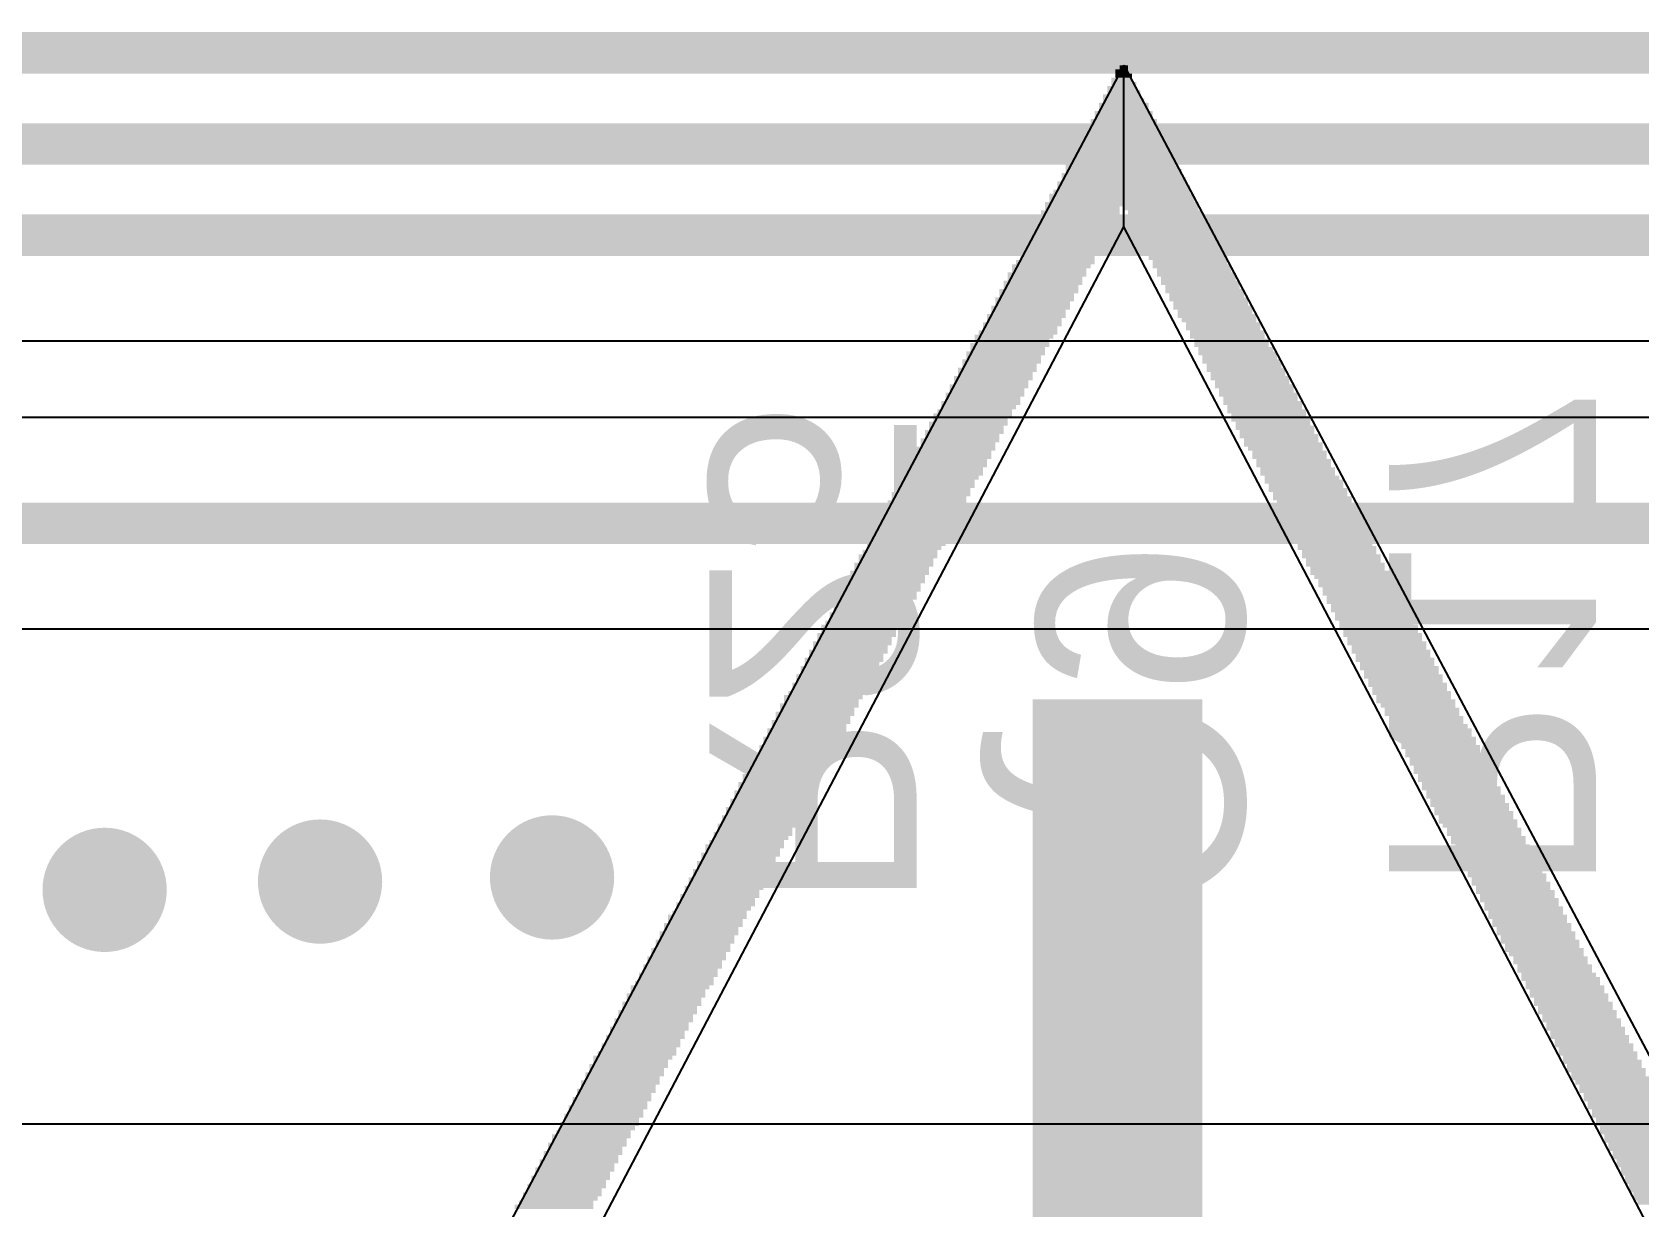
# Model space of a CAD drawing. Extents: x 8 to 204, y 9 to 177.
# Drawn here: x 70.24 to 80.09, y 34.76 to 41.96 of the extents above; entities that cross this region are included whole.
import ezdxf

# ---------------------------------------------------------------- set-up
doc = ezdxf.new("R2010")
doc.units = 0
doc.layers.get('0').update_dxf_attribs({"linetype": 'CONTINUOUS'})
for name, color, linetype in [('BOTTOMLAYER', 5, 'CONTINUOUS'), ('BOTTOMOVERLAY', 54, 'CONTINUOUS'), ('MULTILAYER', 9, 'CONTINUOUS'), ('TOPLAYER', 1, 'CONTINUOUS'), ('TOPOVERLAY', 2, 'CONTINUOUS'), ('VIAHOLELAYER', 16, 'CONTINUOUS')]:
    doc.layers.add(name, color=color, linetype=linetype)

# ---------------------------------------------------------------- blocks, each defined once
blk = doc.blocks.new('LEIA_DOCUMENTACAO_221')
at = {"layer": 'TOPOVERLAY'}
for p, q in [((-0.0254, 7.5184), (-6.1976, -4.1148)), ((-0.0254, 6.5278), (-0.0254, 7.5184)), ((-0.0254, 6.5278), (-0.0254, 7.5184)), ((-0.0254, 7.5184), (6.1468, -4.1148)), ((-5.6134, -4.1148), (-0.0254, 6.5278)), ((5.5626, -4.1148), (-0.0254, 6.5278))]:
    blk.add_line(p, q, dxfattribs=at)
for points in [[(0, 7.493), (-0.0762, 7.493), (0, 7.4676), (-0.0762, 7.4676)], [(0, 7.5184), (-0.0508, 7.5184), (0, 7.493), (-0.0508, 7.493)], [(0.0508, 7.3914), (-0.127, 7.3914), (0.0508, 7.366), (-0.127, 7.366)], [(0.0254, 7.4422), (-0.1016, 7.4422), (0.0254, 7.4168), (-0.1016, 7.4168)], [(0.0508, 7.4168), (-0.1016, 7.4168), (0.0508, 7.3914), (-0.1016, 7.3914)], [(0.0254, 7.4676), (-0.0762, 7.4676), (0.0254, 7.4422), (-0.0762, 7.4422)], [(0.0762, 7.3406), (-0.1524, 7.3406), (0.0762, 7.3152), (-0.1524, 7.3152)], [(0.1016, 7.3152), (-0.1524, 7.3152), (0.1016, 7.2898), (-0.1524, 7.2898)], [(0.0762, 7.366), (-0.127, 7.366), (0.0762, 7.3406), (-0.127, 7.3406)], [(0.1524, 7.239), (-0.2032, 7.239), (0.1524, 7.2136), (-0.2032, 7.2136)], [(0.1524, 7.2136), (-0.2032, 7.2136), (0.1524, 7.1882), (-0.2032, 7.1882)], [(0.127, 7.2898), (-0.1778, 7.2898), (0.127, 7.2644), (-0.1778, 7.2644)], [(0.127, 7.2644), (-0.1778, 7.2644), (0.127, 7.239), (-0.1778, 7.239)], [(0.2032, 7.112), (-0.2794, 7.112), (0.2032, 7.0866), (-0.2794, 7.0866)], [(0.1778, 7.1628), (-0.254, 7.1628), (0.1778, 7.1374), (-0.254, 7.1374)], [(0.2032, 7.1374), (-0.254, 7.1374), (0.2032, 7.112), (-0.254, 7.112)], [(0.1778, 7.1882), (-0.2286, 7.1882), (0.1778, 7.1628), (-0.2286, 7.1628)], [(0.254, 7.0104), (-0.3302, 7.0104), (0.254, 6.985), (-0.3302, 6.985)], [(0.2286, 7.0612), (-0.3048, 7.0612), (0.2286, 7.0358), (-0.3048, 7.0358)], [(0.254, 7.0358), (-0.3048, 7.0358), (0.254, 7.0104), (-0.3048, 7.0104)], [(0.2286, 7.0866), (-0.2794, 7.0866), (0.2286, 7.0612), (-0.2794, 7.0612)], [(0.3048, 6.9088), (-0.381, 6.9088), (0.3048, 6.8834), (-0.381, 6.8834)], [(0.2794, 6.9596), (-0.3556, 6.9596), (0.2794, 6.9342), (-0.3556, 6.9342)], [(0.3048, 6.9342), (-0.3556, 6.9342), (0.3048, 6.9088), (-0.3556, 6.9088)], [(0.2794, 6.985), (-0.3302, 6.985), (0.2794, 6.9596), (-0.3302, 6.9596)], [(0.3556, 6.8072), (-0.4318, 6.8072), (0.3556, 6.7818), (-0.4318, 6.7818)], [(0.3302, 6.858), (-0.4064, 6.858), (0.3302, 6.8326), (-0.4064, 6.8326)], [(0.3556, 6.8326), (-0.4064, 6.8326), (0.3556, 6.8072), (-0.4064, 6.8072)], [(0.3302, 6.8834), (-0.381, 6.8834), (0.3302, 6.858), (-0.381, 6.858)], [(0.4064, 6.731), (-0.4826, 6.731), (0.4064, 6.7056), (-0.4826, 6.7056)], [(0.4064, 6.7056), (-0.4826, 6.7056), (0.4064, 6.6802), (-0.4826, 6.6802)], [(0.381, 6.7564), (-0.4572, 6.7564), (0.381, 6.731), (-0.4572, 6.731)], [(0.381, 6.7818), (-0.4318, 6.7818), (0.381, 6.7564), (-0.4318, 6.7564)], [(-0.0508, 6.6294), (-0.5334, 6.6294), (-0.0508, 6.604), (-0.5334, 6.604)], [(-0.0762, 6.604), (-0.5334, 6.604), (-0.0762, 6.5786), (-0.5334, 6.5786)], [(0.4318, 6.6802), (-0.508, 6.6802), (0.4318, 6.6548), (-0.508, 6.6548)], [(-0.0508, 6.6548), (-0.508, 6.6548), (-0.0508, 6.6294), (-0.508, 6.6294)], [(0.4318, 6.6548), (-0.0254, 6.6548), (0.4318, 6.6294), (-0.0254, 6.6294)], [(0.4572, 6.6294), (0, 6.6294), (0.4572, 6.604), (0, 6.604)], [(0.4572, 6.604), (0, 6.604), (0.4572, 6.5786), (0, 6.5786)], [(-0.1016, 6.5278), (-0.5842, 6.5278), (-0.1016, 6.5024), (-0.5842, 6.5024)], [(-0.127, 6.5024), (-0.5842, 6.5024), (-0.127, 6.477), (-0.5842, 6.477)], [(-0.0762, 6.5786), (-0.5588, 6.5786), (-0.0762, 6.5532), (-0.5588, 6.5532)], [(-0.1016, 6.5532), (-0.5588, 6.5532), (-0.1016, 6.5278), (-0.5588, 6.5278)], [(0.4826, 6.5786), (0.0254, 6.5786), (0.4826, 6.5532), (0.0254, 6.5532)], [(0.508, 6.5532), (0.0254, 6.5532), (0.508, 6.5278), (0.0254, 6.5278)], [(0.508, 6.5278), (0.0508, 6.5278), (0.508, 6.5024), (0.0508, 6.5024)], [(0.5334, 6.5024), (0.0508, 6.5024), (0.5334, 6.477), (0.0508, 6.477)], [(-0.1524, 6.4262), (-0.635, 6.4262), (-0.1524, 6.4008), (-0.635, 6.4008)], [(-0.127, 6.477), (-0.6096, 6.477), (-0.127, 6.4516), (-0.6096, 6.4516)], [(-0.1524, 6.4516), (-0.6096, 6.4516), (-0.1524, 6.4262), (-0.6096, 6.4262)], [(0.5334, 6.477), (0.0762, 6.477), (0.5334, 6.4516), (0.0762, 6.4516)], [(0.5588, 6.4516), (0.0762, 6.4516), (0.5588, 6.4262), (0.0762, 6.4262)], [(0.5588, 6.4262), (0.1016, 6.4262), (0.5588, 6.4008), (0.1016, 6.4008)], [(-0.2032, 6.3246), (-0.6858, 6.3246), (-0.2032, 6.2992), (-0.6858, 6.2992)], [(-0.1778, 6.3754), (-0.6604, 6.3754), (-0.1778, 6.35), (-0.6604, 6.35)], [(-0.2032, 6.35), (-0.6604, 6.35), (-0.2032, 6.3246), (-0.6604, 6.3246)], [(-0.1778, 6.4008), (-0.635, 6.4008), (-0.1778, 6.3754), (-0.635, 6.3754)], [(0.5842, 6.4008), (0.1016, 6.4008), (0.5842, 6.3754), (0.1016, 6.3754)], [(0.5842, 6.3754), (0.127, 6.3754), (0.5842, 6.35), (0.127, 6.35)], [(0.6096, 6.35), (0.127, 6.35), (0.6096, 6.3246), (0.127, 6.3246)], [(0.6096, 6.3246), (0.1524, 6.3246), (0.6096, 6.2992), (0.1524, 6.2992)], [(-0.254, 6.2484), (-0.7366, 6.2484), (-0.254, 6.223), (-0.7366, 6.223)], [(-0.2794, 6.223), (-0.7366, 6.223), (-0.2794, 6.1976), (-0.7366, 6.1976)], [(-0.2286, 6.2992), (-0.7112, 6.2992), (-0.2286, 6.2738), (-0.7112, 6.2738)], [(-0.254, 6.2738), (-0.7112, 6.2738), (-0.254, 6.2484), (-0.7112, 6.2484)], [(0.635, 6.2992), (0.1524, 6.2992), (0.635, 6.2738), (0.1524, 6.2738)], [(0.635, 6.2738), (0.1778, 6.2738), (0.635, 6.2484), (0.1778, 6.2484)], [(0.6604, 6.2484), (0.1778, 6.2484), (0.6604, 6.223), (0.1778, 6.223)], [(0.6604, 6.223), (0.2032, 6.223), (0.6604, 6.1976), (0.2032, 6.1976)], [(-0.3048, 6.1468), (-0.7874, 6.1468), (-0.3048, 6.1214), (-0.7874, 6.1214)], [(-0.3302, 6.1214), (-0.7874, 6.1214), (-0.3302, 6.096), (-0.7874, 6.096)], [(-0.2794, 6.1976), (-0.762, 6.1976), (-0.2794, 6.1722), (-0.762, 6.1722)], [(-0.3048, 6.1722), (-0.762, 6.1722), (-0.3048, 6.1468), (-0.762, 6.1468)], [(0.6858, 6.1976), (0.2032, 6.1976), (0.6858, 6.1722), (0.2032, 6.1722)], [(0.6858, 6.1722), (0.2286, 6.1722), (0.6858, 6.1468), (0.2286, 6.1468)], [(0.7112, 6.1468), (0.2286, 6.1468), (0.7112, 6.1214), (0.2286, 6.1214)], [(0.7112, 6.1214), (0.254, 6.1214), (0.7112, 6.096), (0.254, 6.096)], [(-0.3556, 6.0452), (-0.8382, 6.0452), (-0.3556, 6.0198), (-0.8382, 6.0198)], [(-0.381, 6.0198), (-0.8382, 6.0198), (-0.381, 5.9944), (-0.8382, 5.9944)], [(-0.3302, 6.096), (-0.8128, 6.096), (-0.3302, 6.0706), (-0.8128, 6.0706)], [(-0.3556, 6.0706), (-0.8128, 6.0706), (-0.3556, 6.0452), (-0.8128, 6.0452)], [(0.7366, 6.096), (0.254, 6.096), (0.7366, 6.0706), (0.254, 6.0706)], [(0.7366, 6.0706), (0.2794, 6.0706), (0.7366, 6.0452), (0.2794, 6.0452)], [(0.762, 6.0452), (0.2794, 6.0452), (0.762, 6.0198), (0.2794, 6.0198)], [(0.762, 6.0198), (0.3048, 6.0198), (0.762, 5.9944), (0.3048, 5.9944)], [(-0.4064, 5.9436), (-0.889, 5.9436), (-0.4064, 5.9182), (-0.889, 5.9182)], [(-0.4318, 5.9182), (-0.889, 5.9182), (-0.4318, 5.8928), (-0.889, 5.8928)], [(-0.381, 5.9944), (-0.8636, 5.9944), (-0.381, 5.969), (-0.8636, 5.969)], [(-0.4064, 5.969), (-0.8636, 5.969), (-0.4064, 5.9436), (-0.8636, 5.9436)], [(0.7874, 5.9944), (0.3048, 5.9944), (0.7874, 5.969), (0.3048, 5.969)], [(0.7874, 5.969), (0.3302, 5.969), (0.7874, 5.9436), (0.3302, 5.9436)], [(0.8128, 5.9436), (0.3556, 5.9436), (0.8128, 5.9182), (0.3556, 5.9182)], [(0.8128, 5.9182), (0.3556, 5.9182), (0.8128, 5.8928), (0.3556, 5.8928)], [(-0.4826, 5.8166), (-0.9652, 5.8166), (-0.4826, 5.7912), (-0.9652, 5.7912)], [(-0.4572, 5.8674), (-0.9398, 5.8674), (-0.4572, 5.842), (-0.9398, 5.842)], [(-0.4826, 5.842), (-0.9398, 5.842), (-0.4826, 5.8166), (-0.9398, 5.8166)], [(-0.4318, 5.8928), (-0.9144, 5.8928), (-0.4318, 5.8674), (-0.9144, 5.8674)], [(0.8382, 5.8928), (0.381, 5.8928), (0.8382, 5.8674), (0.381, 5.8674)], [(0.8382, 5.8674), (0.381, 5.8674), (0.8382, 5.842), (0.381, 5.842)], [(0.8636, 5.842), (0.4064, 5.842), (0.8636, 5.8166), (0.4064, 5.8166)], [(0.8636, 5.8166), (0.4064, 5.8166), (0.8636, 5.7912), (0.4064, 5.7912)], [(-0.5334, 5.715), (-1.016, 5.715), (-0.5334, 5.6896), (-1.016, 5.6896)], [(-0.508, 5.7658), (-0.9906, 5.7658), (-0.508, 5.7404), (-0.9906, 5.7404)], [(-0.5334, 5.7404), (-0.9906, 5.7404), (-0.5334, 5.715), (-0.9906, 5.715)], [(-0.508, 5.7912), (-0.9652, 5.7912), (-0.508, 5.7658), (-0.9652, 5.7658)], [(0.889, 5.7912), (0.4318, 5.7912), (0.889, 5.7658), (0.4318, 5.7658)], [(0.9144, 5.7658), (0.4318, 5.7658), (0.9144, 5.7404), (0.4318, 5.7404)], [(0.9144, 5.7404), (0.4572, 5.7404), (0.9144, 5.715), (0.4572, 5.715)], [(0.9398, 5.715), (0.4572, 5.715), (0.9398, 5.6896), (0.4572, 5.6896)], [(-0.5588, 5.6642), (-1.0414, 5.6642), (-0.5588, 5.6388), (-1.0414, 5.6388)], [(-0.5842, 5.6388), (-1.0414, 5.6388), (-0.5842, 5.6134), (-1.0414, 5.6134)], [(-0.5588, 5.6896), (-1.016, 5.6896), (-0.5588, 5.6642), (-1.016, 5.6642)], [(0.9398, 5.6896), (0.4826, 5.6896), (0.9398, 5.6642), (0.4826, 5.6642)], [(0.9652, 5.6642), (0.4826, 5.6642), (0.9652, 5.6388), (0.4826, 5.6388)], [(0.9652, 5.6388), (0.508, 5.6388), (0.9652, 5.6134), (0.508, 5.6134)], [(-0.6096, 5.5626), (-1.0922, 5.5626), (-0.6096, 5.5372), (-1.0922, 5.5372)], [(-0.635, 5.5372), (-1.0922, 5.5372), (-0.635, 5.5118), (-1.0922, 5.5118)], [(-0.5842, 5.6134), (-1.0668, 5.6134), (-0.5842, 5.588), (-1.0668, 5.588)], [(-0.6096, 5.588), (-1.0668, 5.588), (-0.6096, 5.5626), (-1.0668, 5.5626)], [(0.9906, 5.6134), (0.508, 5.6134), (0.9906, 5.588), (0.508, 5.588)], [(0.9906, 5.588), (0.5334, 5.588), (0.9906, 5.5626), (0.5334, 5.5626)], [(1.016, 5.5626), (0.5334, 5.5626), (1.016, 5.5372), (0.5334, 5.5372)], [(1.016, 5.5372), (0.5588, 5.5372), (1.016, 5.5118), (0.5588, 5.5118)], [(-0.6604, 5.461), (-1.143, 5.461), (-0.6604, 5.4356), (-1.143, 5.4356)], [(-0.6858, 5.4356), (-1.143, 5.4356), (-0.6858, 5.4102), (-1.143, 5.4102)], [(-0.635, 5.5118), (-1.1176, 5.5118), (-0.635, 5.4864), (-1.1176, 5.4864)], [(-0.6604, 5.4864), (-1.1176, 5.4864), (-0.6604, 5.461), (-1.1176, 5.461)], [(1.0414, 5.5118), (0.5588, 5.5118), (1.0414, 5.4864), (0.5588, 5.4864)], [(1.0414, 5.4864), (0.5842, 5.4864), (1.0414, 5.461), (0.5842, 5.461)], [(1.0668, 5.461), (0.5842, 5.461), (1.0668, 5.4356), (0.5842, 5.4356)], [(1.0668, 5.4356), (0.6096, 5.4356), (1.0668, 5.4102), (0.6096, 5.4102)], [(-0.7366, 5.334), (-1.2192, 5.334), (-0.7366, 5.3086), (-1.2192, 5.3086)], [(-0.7112, 5.3848), (-1.1938, 5.3848), (-0.7112, 5.3594), (-1.1938, 5.3594)], [(-0.7366, 5.3594), (-1.1938, 5.3594), (-0.7366, 5.334), (-1.1938, 5.334)], [(-0.7112, 5.4102), (-1.1684, 5.4102), (-0.7112, 5.3848), (-1.1684, 5.3848)], [(1.0922, 5.4102), (0.6096, 5.4102), (1.0922, 5.3848), (0.6096, 5.3848)], [(1.0922, 5.3848), (0.635, 5.3848), (1.0922, 5.3594), (0.635, 5.3594)], [(1.1176, 5.3594), (0.635, 5.3594), (1.1176, 5.334), (0.635, 5.334)], [(1.1176, 5.334), (0.6604, 5.334), (1.1176, 5.3086), (0.6604, 5.3086)], [(-0.7874, 5.2324), (-1.27, 5.2324), (-0.7874, 5.207), (-1.27, 5.207)], [(-0.762, 5.2832), (-1.2446, 5.2832), (-0.762, 5.2578), (-1.2446, 5.2578)], [(-0.7874, 5.2578), (-1.2446, 5.2578), (-0.7874, 5.2324), (-1.2446, 5.2324)], [(-0.762, 5.3086), (-1.2192, 5.3086), (-0.762, 5.2832), (-1.2192, 5.2832)], [(1.143, 5.3086), (0.6604, 5.3086), (1.143, 5.2832), (0.6604, 5.2832)], [(1.143, 5.2832), (0.6858, 5.2832), (1.143, 5.2578), (0.6858, 5.2578)], [(1.1684, 5.2578), (0.6858, 5.2578), (1.1684, 5.2324), (0.6858, 5.2324)], [(1.1684, 5.2324), (0.7112, 5.2324), (1.1684, 5.207), (0.7112, 5.207)], [(-0.8382, 5.1308), (-1.3208, 5.1308), (-0.8382, 5.1054), (-1.3208, 5.1054)], [(-0.8128, 5.1816), (-1.2954, 5.1816), (-0.8128, 5.1562), (-1.2954, 5.1562)], [(-0.8382, 5.1562), (-1.2954, 5.1562), (-0.8382, 5.1308), (-1.2954, 5.1308)], [(-0.8128, 5.207), (-1.27, 5.207), (-0.8128, 5.1816), (-1.27, 5.1816)], [(1.1938, 5.207), (0.7112, 5.207), (1.1938, 5.1816), (0.7112, 5.1816)], [(1.1938, 5.1816), (0.7366, 5.1816), (1.1938, 5.1562), (0.7366, 5.1562)], [(1.2192, 5.1562), (0.762, 5.1562), (1.2192, 5.1308), (0.762, 5.1308)], [(1.2192, 5.1308), (0.762, 5.1308), (1.2192, 5.1054), (0.762, 5.1054)], [(-0.889, 5.0292), (-1.3716, 5.0292), (-0.889, 5.0038), (-1.3716, 5.0038)], [(-0.8636, 5.08), (-1.3462, 5.08), (-0.8636, 5.0546), (-1.3462, 5.0546)], [(-0.889, 5.0546), (-1.3462, 5.0546), (-0.889, 5.0292), (-1.3462, 5.0292)], [(-0.8636, 5.1054), (-1.3208, 5.1054), (-0.8636, 5.08), (-1.3208, 5.08)], [(1.2446, 5.1054), (0.7874, 5.1054), (1.2446, 5.08), (0.7874, 5.08)], [(1.2446, 5.08), (0.7874, 5.08), (1.2446, 5.0546), (0.7874, 5.0546)], [(1.27, 5.0546), (0.8128, 5.0546), (1.27, 5.0292), (0.8128, 5.0292)], [(1.27, 5.0292), (0.8128, 5.0292), (1.27, 5.0038), (0.8128, 5.0038)], [(-0.9398, 4.953), (-1.4224, 4.953), (-0.9398, 4.9276), (-1.4224, 4.9276)], [(-0.9652, 4.9276), (-1.4224, 4.9276), (-0.9652, 4.9022), (-1.4224, 4.9022)], [(-0.9398, 4.9784), (-1.397, 4.9784), (-0.9398, 4.953), (-1.397, 4.953)], [(-0.9144, 5.0038), (-1.3716, 5.0038), (-0.9144, 4.9784), (-1.3716, 4.9784)], [(1.2954, 5.0038), (0.8382, 5.0038), (1.2954, 4.9784), (0.8382, 4.9784)], [(1.3208, 4.9784), (0.8382, 4.9784), (1.3208, 4.953), (0.8382, 4.953)], [(1.3208, 4.953), (0.8636, 4.953), (1.3208, 4.9276), (0.8636, 4.9276)], [(1.3462, 4.9276), (0.8636, 4.9276), (1.3462, 4.9022), (0.8636, 4.9022)], [(-0.9906, 4.8514), (-1.4732, 4.8514), (-0.9906, 4.826), (-1.4732, 4.826)], [(-0.9652, 4.9022), (-1.4478, 4.9022), (-0.9652, 4.8768), (-1.4478, 4.8768)], [(-0.9906, 4.8768), (-1.4478, 4.8768), (-0.9906, 4.8514), (-1.4478, 4.8514)], [(1.3462, 4.9022), (0.889, 4.9022), (1.3462, 4.8768), (0.889, 4.8768)], [(1.3716, 4.8768), (0.889, 4.8768), (1.3716, 4.8514), (0.889, 4.8514)], [(1.3716, 4.8514), (0.9144, 4.8514), (1.3716, 4.826), (0.9144, 4.826)], [(-1.0414, 4.7498), (-1.524, 4.7498), (-1.0414, 4.7244), (-1.524, 4.7244)], [(-1.016, 4.8006), (-1.4986, 4.8006), (-1.016, 4.7752), (-1.4986, 4.7752)], [(-1.0414, 4.7752), (-1.4986, 4.7752), (-1.0414, 4.7498), (-1.4986, 4.7498)], [(-1.016, 4.826), (-1.4732, 4.826), (-1.016, 4.8006), (-1.4732, 4.8006)], [(1.397, 4.826), (0.9144, 4.826), (1.397, 4.8006), (0.9144, 4.8006)], [(1.397, 4.8006), (0.9398, 4.8006), (1.397, 4.7752), (0.9398, 4.7752)], [(1.4224, 4.7752), (0.9398, 4.7752), (1.4224, 4.7498), (0.9398, 4.7498)], [(1.4224, 4.7498), (0.9652, 4.7498), (1.4224, 4.7244), (0.9652, 4.7244)], [(-1.0922, 4.6482), (-1.5748, 4.6482), (-1.0922, 4.6228), (-1.5748, 4.6228)], [(-1.0668, 4.699), (-1.5494, 4.699), (-1.0668, 4.6736), (-1.5494, 4.6736)], [(-1.0922, 4.6736), (-1.5494, 4.6736), (-1.0922, 4.6482), (-1.5494, 4.6482)], [(-1.0668, 4.7244), (-1.524, 4.7244), (-1.0668, 4.699), (-1.524, 4.699)], [(1.4478, 4.7244), (0.9652, 4.7244), (1.4478, 4.699), (0.9652, 4.699)], [(1.4478, 4.699), (0.9906, 4.699), (1.4478, 4.6736), (0.9906, 4.6736)], [(1.4732, 4.6736), (0.9906, 4.6736), (1.4732, 4.6482), (0.9906, 4.6482)], [(1.4732, 4.6482), (1.016, 4.6482), (1.4732, 4.6228), (1.016, 4.6228)], [(-1.1684, 4.5466), (-1.6256, 4.5466), (-1.1684, 4.5212), (-1.6256, 4.5212)], [(-1.1176, 4.5974), (-1.6002, 4.5974), (-1.1176, 4.572), (-1.6002, 4.572)], [(-1.143, 4.572), (-1.6002, 4.572), (-1.143, 4.5466), (-1.6002, 4.5466)], [(-1.1176, 4.6228), (-1.5748, 4.6228), (-1.1176, 4.5974), (-1.5748, 4.5974)], [(1.4986, 4.6228), (1.016, 4.6228), (1.4986, 4.5974), (1.016, 4.5974)], [(1.4986, 4.5974), (1.0414, 4.5974), (1.4986, 4.572), (1.0414, 4.572)], [(1.524, 4.572), (1.0414, 4.572), (1.524, 4.5466), (1.0414, 4.5466)], [(1.524, 4.5466), (1.0668, 4.5466), (1.524, 4.5212), (1.0668, 4.5212)], [(-1.1938, 4.4704), (-1.6764, 4.4704), (-1.1938, 4.445), (-1.6764, 4.445)], [(-1.2192, 4.445), (-1.6764, 4.445), (-1.2192, 4.4196), (-1.6764, 4.4196)], [(-1.1684, 4.5212), (-1.651, 4.5212), (-1.1684, 4.4958), (-1.651, 4.4958)], [(-1.1938, 4.4958), (-1.651, 4.4958), (-1.1938, 4.4704), (-1.651, 4.4704)], [(1.5494, 4.5212), (1.0668, 4.5212), (1.5494, 4.4958), (1.0668, 4.4958)], [(1.5494, 4.4958), (1.0922, 4.4958), (1.5494, 4.4704), (1.0922, 4.4704)], [(1.5748, 4.4704), (1.0922, 4.4704), (1.5748, 4.445), (1.0922, 4.445)], [(1.5748, 4.445), (1.1176, 4.445), (1.5748, 4.4196), (1.1176, 4.4196)], [(-1.2446, 4.3688), (-1.7272, 4.3688), (-1.2446, 4.3434), (-1.7272, 4.3434)], [(-1.27, 4.3434), (-1.7272, 4.3434), (-1.27, 4.318), (-1.7272, 4.318)], [(-1.2192, 4.4196), (-1.7018, 4.4196), (-1.2192, 4.3942), (-1.7018, 4.3942)], [(-1.2446, 4.3942), (-1.7018, 4.3942), (-1.2446, 4.3688), (-1.7018, 4.3688)], [(1.6002, 4.4196), (1.1176, 4.4196), (1.6002, 4.3942), (1.1176, 4.3942)], [(1.6002, 4.3942), (1.143, 4.3942), (1.6002, 4.3688), (1.143, 4.3688)], [(1.6256, 4.3688), (1.1684, 4.3688), (1.6256, 4.3434), (1.1684, 4.3434)], [(1.6256, 4.3434), (1.1684, 4.3434), (1.6256, 4.318), (1.1684, 4.318)], [(-1.2954, 4.2672), (-1.778, 4.2672), (-1.2954, 4.2418), (-1.778, 4.2418)], [(-1.3208, 4.2418), (-1.778, 4.2418), (-1.3208, 4.2164), (-1.778, 4.2164)], [(-1.27, 4.318), (-1.7526, 4.318), (-1.27, 4.2926), (-1.7526, 4.2926)], [(-1.2954, 4.2926), (-1.7526, 4.2926), (-1.2954, 4.2672), (-1.7526, 4.2672)], [(1.651, 4.318), (1.1938, 4.318), (1.651, 4.2926), (1.1938, 4.2926)], [(1.651, 4.2926), (1.1938, 4.2926), (1.651, 4.2672), (1.1938, 4.2672)], [(1.6764, 4.2672), (1.2192, 4.2672), (1.6764, 4.2418), (1.2192, 4.2418)], [(1.7018, 4.2418), (1.2192, 4.2418), (1.7018, 4.2164), (1.2192, 4.2164)], [(-1.3462, 4.1656), (-1.8288, 4.1656), (-1.3462, 4.1402), (-1.8288, 4.1402)], [(-1.3716, 4.1402), (-1.8288, 4.1402), (-1.3716, 4.1148), (-1.8288, 4.1148)], [(-1.3208, 4.2164), (-1.8034, 4.2164), (-1.3208, 4.191), (-1.8034, 4.191)], [(-1.3462, 4.191), (-1.8034, 4.191), (-1.3462, 4.1656), (-1.8034, 4.1656)], [(1.7018, 4.2164), (1.2446, 4.2164), (1.7018, 4.191), (1.2446, 4.191)], [(1.7272, 4.191), (1.2446, 4.191), (1.7272, 4.1656), (1.2446, 4.1656)], [(1.7272, 4.1656), (1.27, 4.1656), (1.7272, 4.1402), (1.27, 4.1402)], [(1.7526, 4.1402), (1.27, 4.1402), (1.7526, 4.1148), (1.27, 4.1148)], [(-1.397, 4.0894), (-1.8796, 4.0894), (-1.397, 4.064), (-1.8796, 4.064)], [(-1.4224, 4.064), (-1.8796, 4.064), (-1.4224, 4.0386), (-1.8796, 4.0386)], [(-1.3716, 4.1148), (-1.8542, 4.1148), (-1.3716, 4.0894), (-1.8542, 4.0894)], [(1.7526, 4.1148), (1.2954, 4.1148), (1.7526, 4.0894), (1.2954, 4.0894)], [(1.778, 4.0894), (1.2954, 4.0894), (1.778, 4.064), (1.2954, 4.064)], [(1.778, 4.064), (1.3208, 4.064), (1.778, 4.0386), (1.3208, 4.0386)], [(-1.4478, 3.9878), (-1.9304, 3.9878), (-1.4478, 3.9624), (-1.9304, 3.9624)], [(-1.4732, 3.9624), (-1.9304, 3.9624), (-1.4732, 3.937), (-1.9304, 3.937)], [(-1.4224, 4.0386), (-1.905, 4.0386), (-1.4224, 4.0132), (-1.905, 4.0132)], [(-1.4478, 4.0132), (-1.905, 4.0132), (-1.4478, 3.9878), (-1.905, 3.9878)], [(1.8034, 4.0386), (1.3208, 4.0386), (1.8034, 4.0132), (1.3208, 4.0132)], [(1.8034, 4.0132), (1.3462, 4.0132), (1.8034, 3.9878), (1.3462, 3.9878)], [(1.8288, 3.9878), (1.3462, 3.9878), (1.8288, 3.9624), (1.3462, 3.9624)], [(1.8288, 3.9624), (1.3716, 3.9624), (1.8288, 3.937), (1.3716, 3.937)], [(-1.4986, 3.8862), (-1.9812, 3.8862), (-1.4986, 3.8608), (-1.9812, 3.8608)], [(-1.524, 3.8608), (-1.9812, 3.8608), (-1.524, 3.8354), (-1.9812, 3.8354)], [(-1.4732, 3.937), (-1.9558, 3.937), (-1.4732, 3.9116), (-1.9558, 3.9116)], [(-1.4986, 3.9116), (-1.9558, 3.9116), (-1.4986, 3.8862), (-1.9558, 3.8862)], [(1.8542, 3.937), (1.3716, 3.937), (1.8542, 3.9116), (1.3716, 3.9116)], [(1.8542, 3.9116), (1.397, 3.9116), (1.8542, 3.8862), (1.397, 3.8862)], [(1.8796, 3.8862), (1.397, 3.8862), (1.8796, 3.8608), (1.397, 3.8608)], [(1.8796, 3.8608), (1.4224, 3.8608), (1.8796, 3.8354), (1.4224, 3.8354)], [(-1.5494, 3.7846), (-2.032, 3.7846), (-1.5494, 3.7592), (-2.032, 3.7592)], [(-1.5748, 3.7592), (-2.032, 3.7592), (-1.5748, 3.7338), (-2.032, 3.7338)], [(-1.524, 3.8354), (-2.0066, 3.8354), (-1.524, 3.81), (-2.0066, 3.81)], [(-1.5494, 3.81), (-2.0066, 3.81), (-1.5494, 3.7846), (-2.0066, 3.7846)], [(1.905, 3.8354), (1.4224, 3.8354), (1.905, 3.81), (1.4224, 3.81)], [(1.905, 3.81), (1.4478, 3.81), (1.905, 3.7846), (1.4478, 3.7846)], [(1.9304, 3.7846), (1.4478, 3.7846), (1.9304, 3.7592), (1.4478, 3.7592)], [(1.9304, 3.7592), (1.4732, 3.7592), (1.9304, 3.7338), (1.4732, 3.7338)], [(-1.6256, 3.6576), (-2.1082, 3.6576), (-1.6256, 3.6322), (-2.1082, 3.6322)], [(-1.6002, 3.683), (-2.0828, 3.683), (-1.6002, 3.6576), (-2.0828, 3.6576)], [(-1.5748, 3.7338), (-2.0574, 3.7338), (-1.5748, 3.7084), (-2.0574, 3.7084)], [(-1.6002, 3.7084), (-2.0574, 3.7084), (-1.6002, 3.683), (-2.0574, 3.683)], [(1.9558, 3.7338), (1.4732, 3.7338), (1.9558, 3.7084), (1.4732, 3.7084)], [(1.9558, 3.7084), (1.4986, 3.7084), (1.9558, 3.683), (1.4986, 3.683)], [(1.9812, 3.683), (1.4986, 3.683), (1.9812, 3.6576), (1.4986, 3.6576)], [(1.9812, 3.6576), (1.524, 3.6576), (1.9812, 3.6322), (1.524, 3.6322)], [(-1.6764, 3.556), (-2.159, 3.556), (-1.6764, 3.5306), (-2.159, 3.5306)], [(-1.651, 3.6068), (-2.1336, 3.6068), (-1.651, 3.5814), (-2.1336, 3.5814)], [(-1.6764, 3.5814), (-2.1336, 3.5814), (-1.6764, 3.556), (-2.1336, 3.556)], [(-1.651, 3.6322), (-2.1082, 3.6322), (-1.651, 3.6068), (-2.1082, 3.6068)], [(-0.5842, -0.635), (0.4572, -0.635), (-0.5842, 3.6322), (0.4572, 3.6322)], [(2.0066, 3.6322), (1.524, 3.6322), (2.0066, 3.6068), (1.524, 3.6068)], [(2.0066, 3.6068), (1.5494, 3.6068), (2.0066, 3.5814), (1.5494, 3.5814)], [(2.032, 3.5814), (1.5748, 3.5814), (2.032, 3.556), (1.5748, 3.556)], [(2.032, 3.556), (1.5748, 3.556), (2.032, 3.5306), (1.5748, 3.5306)], [(-1.7272, 3.4544), (-2.2098, 3.4544), (-1.7272, 3.429), (-2.2098, 3.429)], [(-1.7018, 3.5052), (-2.1844, 3.5052), (-1.7018, 3.4798), (-2.1844, 3.4798)], [(-1.7272, 3.4798), (-2.1844, 3.4798), (-1.7272, 3.4544), (-2.1844, 3.4544)], [(-1.7018, 3.5306), (-2.159, 3.5306), (-1.7018, 3.5052), (-2.159, 3.5052)], [(2.0574, 3.5306), (1.6002, 3.5306), (2.0574, 3.5052), (1.6002, 3.5052)], [(2.0574, 3.5052), (1.6002, 3.5052), (2.0574, 3.4798), (1.6002, 3.4798)], [(2.0828, 3.4798), (1.6256, 3.4798), (2.0828, 3.4544), (1.6256, 3.4544)], [(2.1082, 3.4544), (1.6256, 3.4544), (2.1082, 3.429), (1.6256, 3.429)], [(-1.778, 3.3528), (-2.2606, 3.3528), (-1.778, 3.3274), (-2.2606, 3.3274)], [(-1.7526, 3.4036), (-2.2352, 3.4036), (-1.7526, 3.3782), (-2.2352, 3.3782)], [(-1.778, 3.3782), (-2.2352, 3.3782), (-1.778, 3.3528), (-2.2352, 3.3528)], [(-1.7526, 3.429), (-2.2098, 3.429), (-1.7526, 3.4036), (-2.2098, 3.4036)], [(2.1082, 3.429), (1.651, 3.429), (2.1082, 3.4036), (1.651, 3.4036)], [(2.1336, 3.4036), (1.651, 3.4036), (2.1336, 3.3782), (1.651, 3.3782)], [(2.1336, 3.3782), (1.6764, 3.3782), (2.1336, 3.3528), (1.6764, 3.3528)], [(2.159, 3.3528), (1.6764, 3.3528), (2.159, 3.3274), (1.6764, 3.3274)], [(-1.8288, 3.2512), (-2.3114, 3.2512), (-1.8288, 3.2258), (-2.3114, 3.2258)], [(-1.8034, 3.302), (-2.286, 3.302), (-1.8034, 3.2766), (-2.286, 3.2766)], [(-1.8288, 3.2766), (-2.286, 3.2766), (-1.8288, 3.2512), (-2.286, 3.2512)], [(-1.8034, 3.3274), (-2.2606, 3.3274), (-1.8034, 3.302), (-2.2606, 3.302)], [(2.159, 3.3274), (1.7018, 3.3274), (2.159, 3.302), (1.7018, 3.302)], [(2.1844, 3.302), (1.7018, 3.302), (2.1844, 3.2766), (1.7018, 3.2766)], [(2.1844, 3.2766), (1.7272, 3.2766), (2.1844, 3.2512), (1.7272, 3.2512)], [(2.2098, 3.2512), (1.7272, 3.2512), (2.2098, 3.2258), (1.7272, 3.2258)], [(-1.8796, 3.175), (-2.3622, 3.175), (-1.8796, 3.1496), (-2.3622, 3.1496)], [(-1.8796, 3.2004), (-2.3368, 3.2004), (-1.8796, 3.175), (-2.3368, 3.175)], [(-1.8542, 3.2258), (-2.3114, 3.2258), (-1.8542, 3.2004), (-2.3114, 3.2004)], [(2.2098, 3.2258), (1.7526, 3.2258), (2.2098, 3.2004), (1.7526, 3.2004)], [(2.2352, 3.2004), (1.7526, 3.2004), (2.2352, 3.175), (1.7526, 3.175)], [(2.2352, 3.175), (1.778, 3.175), (2.2352, 3.1496), (1.778, 3.1496)], [(-1.9304, 3.0734), (-2.413, 3.0734), (-1.9304, 3.048), (-2.413, 3.048)], [(-1.905, 3.1242), (-2.3876, 3.1242), (-1.905, 3.0988), (-2.3876, 3.0988)], [(-1.9304, 3.0988), (-2.3876, 3.0988), (-1.9304, 3.0734), (-2.3876, 3.0734)], [(-1.905, 3.1496), (-2.3622, 3.1496), (-1.905, 3.1242), (-2.3622, 3.1242)], [(2.2606, 3.1496), (1.778, 3.1496), (2.2606, 3.1242), (1.778, 3.1242)], [(2.2606, 3.1242), (1.8034, 3.1242), (2.2606, 3.0988), (1.8034, 3.0988)], [(2.286, 3.0988), (1.8034, 3.0988), (2.286, 3.0734), (1.8034, 3.0734)], [(2.286, 3.0734), (1.8288, 3.0734), (2.286, 3.048), (1.8288, 3.048)], [(-1.9812, 2.9718), (-2.4638, 2.9718), (-1.9812, 2.9464), (-2.4638, 2.9464)], [(-1.9558, 3.0226), (-2.4384, 3.0226), (-1.9558, 2.9972), (-2.4384, 2.9972)], [(-1.9812, 2.9972), (-2.4384, 2.9972), (-1.9812, 2.9718), (-2.4384, 2.9718)], [(-1.9558, 3.048), (-2.413, 3.048), (-1.9558, 3.0226), (-2.413, 3.0226)], [(2.3114, 3.048), (1.8288, 3.048), (2.3114, 3.0226), (1.8288, 3.0226)], [(2.3114, 3.0226), (1.8542, 3.0226), (2.3114, 2.9972), (1.8542, 2.9972)], [(2.3368, 2.9972), (1.8542, 2.9972), (2.3368, 2.9718), (1.8542, 2.9718)], [(2.3368, 2.9718), (1.8796, 2.9718), (2.3368, 2.9464), (1.8796, 2.9464)], [(-2.032, 2.8702), (-2.5146, 2.8702), (-2.032, 2.8448), (-2.5146, 2.8448)], [(-2.0066, 2.921), (-2.4892, 2.921), (-2.0066, 2.8956), (-2.4892, 2.8956)], [(-2.032, 2.8956), (-2.4892, 2.8956), (-2.032, 2.8702), (-2.4892, 2.8702)], [(-2.0066, 2.9464), (-2.4638, 2.9464), (-2.0066, 2.921), (-2.4638, 2.921)], [(2.3622, 2.9464), (1.8796, 2.9464), (2.3622, 2.921), (1.8796, 2.921)], [(2.3622, 2.921), (1.905, 2.921), (2.3622, 2.8956), (1.905, 2.8956)], [(2.3876, 2.8956), (1.905, 2.8956), (2.3876, 2.8702), (1.905, 2.8702)], [(2.3876, 2.8702), (1.9304, 2.8702), (2.3876, 2.8448), (1.9304, 2.8448)], [(-2.1082, 2.7686), (-2.5654, 2.7686), (-2.1082, 2.7432), (-2.5654, 2.7432)], [(-2.0574, 2.8194), (-2.54, 2.8194), (-2.0574, 2.794), (-2.54, 2.794)], [(-2.0828, 2.794), (-2.54, 2.794), (-2.0828, 2.7686), (-2.54, 2.7686)], [(-2.0574, 2.8448), (-2.5146, 2.8448), (-2.0574, 2.8194), (-2.5146, 2.8194)], [(2.413, 2.8448), (1.9558, 2.8448), (2.413, 2.8194), (1.9558, 2.8194)], [(2.413, 2.8194), (1.9558, 2.8194), (2.413, 2.794), (1.9558, 2.794)], [(2.4384, 2.794), (1.9812, 2.794), (2.4384, 2.7686), (1.9812, 2.7686)], [(2.4384, 2.7686), (1.9812, 2.7686), (2.4384, 2.7432), (1.9812, 2.7432)], [(-2.1336, 2.6924), (-2.6162, 2.6924), (-2.1336, 2.667), (-2.6162, 2.667)], [(-2.159, 2.667), (-2.6162, 2.667), (-2.159, 2.6416), (-2.6162, 2.6416)], [(-2.1082, 2.7432), (-2.5908, 2.7432), (-2.1082, 2.7178), (-2.5908, 2.7178)], [(-2.1336, 2.7178), (-2.5908, 2.7178), (-2.1336, 2.6924), (-2.5908, 2.6924)], [(2.4638, 2.7432), (2.0066, 2.7432), (2.4638, 2.7178), (2.0066, 2.7178)], [(2.4638, 2.7178), (2.0066, 2.7178), (2.4638, 2.6924), (2.0066, 2.6924)], [(2.4892, 2.6924), (2.032, 2.6924), (2.4892, 2.667), (2.032, 2.667)], [(2.5146, 2.667), (2.032, 2.667), (2.5146, 2.6416), (2.032, 2.6416)], [(-2.1844, 2.5908), (-2.667, 2.5908), (-2.1844, 2.5654), (-2.667, 2.5654)], [(-2.2098, 2.5654), (-2.667, 2.5654), (-2.2098, 2.54), (-2.667, 2.54)], [(-2.159, 2.6416), (-2.6416, 2.6416), (-2.159, 2.6162), (-2.6416, 2.6162)], [(-2.1844, 2.6162), (-2.6416, 2.6162), (-2.1844, 2.5908), (-2.6416, 2.5908)], [(2.5146, 2.6416), (2.0574, 2.6416), (2.5146, 2.6162), (2.0574, 2.6162)], [(2.54, 2.6162), (2.0574, 2.6162), (2.54, 2.5908), (2.0574, 2.5908)], [(2.54, 2.5908), (2.0828, 2.5908), (2.54, 2.5654), (2.0828, 2.5654)], [(2.5654, 2.5654), (2.0828, 2.5654), (2.5654, 2.54), (2.0828, 2.54)], [(-2.2352, 2.4892), (-2.7178, 2.4892), (-2.2352, 2.4638), (-2.7178, 2.4638)], [(-2.2606, 2.4638), (-2.7178, 2.4638), (-2.2606, 2.4384), (-2.7178, 2.4384)], [(-2.2098, 2.54), (-2.6924, 2.54), (-2.2098, 2.5146), (-2.6924, 2.5146)], [(-2.2352, 2.5146), (-2.6924, 2.5146), (-2.2352, 2.4892), (-2.6924, 2.4892)], [(2.5654, 2.54), (2.1082, 2.54), (2.5654, 2.5146), (2.1082, 2.5146)], [(2.5908, 2.5146), (2.1082, 2.5146), (2.5908, 2.4892), (2.1082, 2.4892)], [(2.5908, 2.4892), (2.1336, 2.4892), (2.5908, 2.4638), (2.1336, 2.4638)], [(2.6162, 2.4638), (2.1336, 2.4638), (2.6162, 2.4384), (2.1336, 2.4384)], [(-2.286, 2.3876), (-2.7686, 2.3876), (-2.286, 2.3622), (-2.7686, 2.3622)], [(-2.2606, 2.4384), (-2.7432, 2.4384), (-2.2606, 2.413), (-2.7432, 2.413)], [(-2.286, 2.413), (-2.7432, 2.413), (-2.286, 2.3876), (-2.7432, 2.3876)], [(2.6162, 2.4384), (2.159, 2.4384), (2.6162, 2.413), (2.159, 2.413)], [(2.6416, 2.413), (2.159, 2.413), (2.6416, 2.3876), (2.159, 2.3876)], [(2.6416, 2.3876), (2.1844, 2.3876), (2.6416, 2.3622), (2.1844, 2.3622)], [(-2.3368, 2.3114), (-2.8194, 2.3114), (-2.3368, 2.286), (-2.8194, 2.286)], [(-2.3622, 2.286), (-2.8194, 2.286), (-2.3622, 2.2606), (-2.8194, 2.2606)], [(-2.3368, 2.3368), (-2.794, 2.3368), (-2.3368, 2.3114), (-2.794, 2.3114)], [(-2.3114, 2.3622), (-2.7686, 2.3622), (-2.3114, 2.3368), (-2.7686, 2.3368)], [(2.667, 2.3622), (2.1844, 2.3622), (2.667, 2.3368), (2.1844, 2.3368)], [(2.667, 2.3368), (2.2098, 2.3368), (2.667, 2.3114), (2.2098, 2.3114)], [(2.6924, 2.3114), (2.2098, 2.3114), (2.6924, 2.286), (2.2098, 2.286)], [(2.6924, 2.286), (2.2352, 2.286), (2.6924, 2.2606), (2.2352, 2.2606)], [(-2.3876, 2.2098), (-2.8702, 2.2098), (-2.3876, 2.1844), (-2.8702, 2.1844)], [(-2.413, 2.1844), (-2.8702, 2.1844), (-2.413, 2.159), (-2.8702, 2.159)], [(-2.3622, 2.2606), (-2.8448, 2.2606), (-2.3622, 2.2352), (-2.8448, 2.2352)], [(-2.3876, 2.2352), (-2.8448, 2.2352), (-2.3876, 2.2098), (-2.8448, 2.2098)], [(2.7178, 2.2606), (2.2352, 2.2606), (2.7178, 2.2352), (2.2352, 2.2352)], [(2.7178, 2.2352), (2.2606, 2.2352), (2.7178, 2.2098), (2.2606, 2.2098)], [(2.7432, 2.2098), (2.2606, 2.2098), (2.7432, 2.1844), (2.2606, 2.1844)], [(2.7432, 2.1844), (2.286, 2.1844), (2.7432, 2.159), (2.286, 2.159)], [(-2.4384, 2.1082), (-2.921, 2.1082), (-2.4384, 2.0828), (-2.921, 2.0828)], [(-2.4638, 2.0828), (-2.921, 2.0828), (-2.4638, 2.0574), (-2.921, 2.0574)], [(-2.413, 2.159), (-2.8956, 2.159), (-2.413, 2.1336), (-2.8956, 2.1336)], [(-2.4384, 2.1336), (-2.8956, 2.1336), (-2.4384, 2.1082), (-2.8956, 2.1082)], [(2.7686, 2.159), (2.286, 2.159), (2.7686, 2.1336), (2.286, 2.1336)], [(2.7686, 2.1336), (2.3114, 2.1336), (2.7686, 2.1082), (2.3114, 2.1082)], [(2.794, 2.1082), (2.3114, 2.1082), (2.794, 2.0828), (2.3114, 2.0828)], [(2.794, 2.0828), (2.3368, 2.0828), (2.794, 2.0574), (2.3368, 2.0574)], [(-2.4892, 2.0066), (-2.9718, 2.0066), (-2.4892, 1.9812), (-2.9718, 1.9812)], [(-2.5146, 1.9812), (-2.9718, 1.9812), (-2.5146, 1.9558), (-2.9718, 1.9558)], [(-2.4638, 2.0574), (-2.9464, 2.0574), (-2.4638, 2.032), (-2.9464, 2.032)], [(-2.4892, 2.032), (-2.9464, 2.032), (-2.4892, 2.0066), (-2.9464, 2.0066)], [(2.8194, 2.0574), (2.3622, 2.0574), (2.8194, 2.032), (2.3622, 2.032)], [(2.8194, 2.032), (2.3622, 2.032), (2.8194, 2.0066), (2.3622, 2.0066)], [(2.8448, 2.0066), (2.3876, 2.0066), (2.8448, 1.9812), (2.3876, 1.9812)], [(2.8448, 1.9812), (2.3876, 1.9812), (2.8448, 1.9558), (2.3876, 1.9558)], [(-2.5654, 1.8796), (-3.048, 1.8796), (-2.5654, 1.8542), (-3.048, 1.8542)], [(-2.54, 1.905), (-3.0226, 1.905), (-2.54, 1.8796), (-3.0226, 1.8796)], [(-2.5146, 1.9558), (-2.9972, 1.9558), (-2.5146, 1.9304), (-2.9972, 1.9304)], [(-2.54, 1.9304), (-2.9972, 1.9304), (-2.54, 1.905), (-2.9972, 1.905)], [(2.8702, 1.9558), (2.413, 1.9558), (2.8702, 1.9304), (2.413, 1.9304)], [(2.8956, 1.9304), (2.413, 1.9304), (2.8956, 1.905), (2.413, 1.905)], [(2.8956, 1.905), (2.4384, 1.905), (2.8956, 1.8796), (2.4384, 1.8796)], [(2.921, 1.8796), (2.4384, 1.8796), (2.921, 1.8542), (2.4384, 1.8542)], [(-2.6162, 1.778), (-3.0988, 1.778), (-2.6162, 1.7526), (-3.0988, 1.7526)], [(-2.5908, 1.8288), (-3.0734, 1.8288), (-2.5908, 1.8034), (-3.0734, 1.8034)], [(-2.6162, 1.8034), (-3.0734, 1.8034), (-2.6162, 1.778), (-3.0734, 1.778)], [(-2.5908, 1.8542), (-3.048, 1.8542), (-2.5908, 1.8288), (-3.048, 1.8288)], [(2.921, 1.8542), (2.4638, 1.8542), (2.921, 1.8288), (2.4638, 1.8288)], [(2.9464, 1.8288), (2.4638, 1.8288), (2.9464, 1.8034), (2.4638, 1.8034)], [(2.9464, 1.8034), (2.4892, 1.8034), (2.9464, 1.778), (2.4892, 1.778)], [(2.9718, 1.778), (2.4892, 1.778), (2.9718, 1.7526), (2.4892, 1.7526)], [(-2.667, 1.6764), (-3.1496, 1.6764), (-2.667, 1.651), (-3.1496, 1.651)], [(-2.6416, 1.7272), (-3.1242, 1.7272), (-2.6416, 1.7018), (-3.1242, 1.7018)], [(-2.667, 1.7018), (-3.1242, 1.7018), (-2.667, 1.6764), (-3.1242, 1.6764)], [(-2.6416, 1.7526), (-3.0988, 1.7526), (-2.6416, 1.7272), (-3.0988, 1.7272)], [(2.9718, 1.7526), (2.5146, 1.7526), (2.9718, 1.7272), (2.5146, 1.7272)], [(2.9972, 1.7272), (2.5146, 1.7272), (2.9972, 1.7018), (2.5146, 1.7018)], [(2.9972, 1.7018), (2.54, 1.7018), (2.9972, 1.6764), (2.54, 1.6764)], [(3.0226, 1.6764), (2.54, 1.6764), (3.0226, 1.651), (2.54, 1.651)], [(-2.6924, 1.6256), (-3.175, 1.6256), (-2.6924, 1.6002), (-3.175, 1.6002)], [(-2.7178, 1.6002), (-3.175, 1.6002), (-2.7178, 1.5748), (-3.175, 1.5748)], [(-2.6924, 1.651), (-3.1496, 1.651), (-2.6924, 1.6256), (-3.1496, 1.6256)], [(3.0226, 1.651), (2.5654, 1.651), (3.0226, 1.6256), (2.5654, 1.6256)], [(3.048, 1.6256), (2.5654, 1.6256), (3.048, 1.6002), (2.5654, 1.6002)], [(3.048, 1.6002), (2.5908, 1.6002), (3.048, 1.5748), (2.5908, 1.5748)], [(-2.7432, 1.524), (-3.2258, 1.524), (-2.7432, 1.4986), (-3.2258, 1.4986)], [(-2.7686, 1.4986), (-3.2258, 1.4986), (-2.7686, 1.4732), (-3.2258, 1.4732)], [(-2.7178, 1.5748), (-3.2004, 1.5748), (-2.7178, 1.5494), (-3.2004, 1.5494)], [(-2.7432, 1.5494), (-3.2004, 1.5494), (-2.7432, 1.524), (-3.2004, 1.524)], [(3.0734, 1.5748), (2.5908, 1.5748), (3.0734, 1.5494), (2.5908, 1.5494)], [(3.0734, 1.5494), (2.6162, 1.5494), (3.0734, 1.524), (2.6162, 1.524)], [(3.0988, 1.524), (2.6162, 1.524), (3.0988, 1.4986), (2.6162, 1.4986)], [(3.0988, 1.4986), (2.6416, 1.4986), (3.0988, 1.4732), (2.6416, 1.4732)], [(-2.8194, 1.397), (-3.302, 1.397), (-2.8194, 1.3716), (-3.302, 1.3716)], [(-2.794, 1.4478), (-3.2766, 1.4478), (-2.794, 1.4224), (-3.2766, 1.4224)], [(-2.8194, 1.4224), (-3.2766, 1.4224), (-2.8194, 1.397), (-3.2766, 1.397)], [(-2.7686, 1.4732), (-3.2512, 1.4732), (-2.7686, 1.4478), (-3.2512, 1.4478)], [(3.1242, 1.4732), (2.6416, 1.4732), (3.1242, 1.4478), (2.6416, 1.4478)], [(3.1242, 1.4478), (2.667, 1.4478), (3.1242, 1.4224), (2.667, 1.4224)], [(3.1496, 1.4224), (2.667, 1.4224), (3.1496, 1.397), (2.667, 1.397)], [(3.1496, 1.397), (2.6924, 1.397), (3.1496, 1.3716), (2.6924, 1.3716)], [(-2.8702, 1.2954), (-3.3528, 1.2954), (-2.8702, 1.27), (-3.3528, 1.27)], [(-2.8448, 1.3462), (-3.3274, 1.3462), (-2.8448, 1.3208), (-3.3274, 1.3208)], [(-2.8702, 1.3208), (-3.3274, 1.3208), (-2.8702, 1.2954), (-3.3274, 1.2954)], [(-2.8448, 1.3716), (-3.302, 1.3716), (-2.8448, 1.3462), (-3.302, 1.3462)], [(3.175, 1.3716), (2.6924, 1.3716), (3.175, 1.3462), (2.6924, 1.3462)], [(3.175, 1.3462), (2.7178, 1.3462), (3.175, 1.3208), (2.7178, 1.3208)], [(3.2004, 1.3208), (2.7178, 1.3208), (3.2004, 1.2954), (2.7178, 1.2954)], [(3.2004, 1.2954), (2.7432, 1.2954), (3.2004, 1.27), (2.7432, 1.27)], [(-2.921, 1.1938), (-3.4036, 1.1938), (-2.921, 1.1684), (-3.4036, 1.1684)], [(-2.8956, 1.2446), (-3.3782, 1.2446), (-2.8956, 1.2192), (-3.3782, 1.2192)], [(-2.921, 1.2192), (-3.3782, 1.2192), (-2.921, 1.1938), (-3.3782, 1.1938)], [(-2.8956, 1.27), (-3.3528, 1.27), (-2.8956, 1.2446), (-3.3528, 1.2446)], [(3.2258, 1.27), (2.7686, 1.27), (3.2258, 1.2446), (2.7686, 1.2446)], [(3.2258, 1.2446), (2.7686, 1.2446), (3.2258, 1.2192), (2.7686, 1.2192)], [(3.2512, 1.2192), (2.794, 1.2192), (3.2512, 1.1938), (2.794, 1.1938)], [(3.2512, 1.1938), (2.794, 1.1938), (3.2512, 1.1684), (2.794, 1.1684)], [(-2.9718, 1.0922), (-3.4544, 1.0922), (-2.9718, 1.0668), (-3.4544, 1.0668)], [(-2.9464, 1.143), (-3.429, 1.143), (-2.9464, 1.1176), (-3.429, 1.1176)], [(-2.9718, 1.1176), (-3.429, 1.1176), (-2.9718, 1.0922), (-3.429, 1.0922)], [(-2.9464, 1.1684), (-3.4036, 1.1684), (-2.9464, 1.143), (-3.4036, 1.143)], [(3.2766, 1.1684), (2.8194, 1.1684), (3.2766, 1.143), (2.8194, 1.143)], [(3.302, 1.143), (2.8194, 1.143), (3.302, 1.1176), (2.8194, 1.1176)], [(3.302, 1.1176), (2.8448, 1.1176), (3.302, 1.0922), (2.8448, 1.0922)], [(3.3274, 1.0922), (2.8448, 1.0922), (3.3274, 1.0668), (2.8448, 1.0668)], [(-3.048, 0.9906), (-3.5052, 0.9906), (-3.048, 0.9652), (-3.5052, 0.9652)], [(-2.9972, 1.0414), (-3.4798, 1.0414), (-2.9972, 1.016), (-3.4798, 1.016)], [(-3.0226, 1.016), (-3.4798, 1.016), (-3.0226, 0.9906), (-3.4798, 0.9906)], [(-2.9972, 1.0668), (-3.4544, 1.0668), (-2.9972, 1.0414), (-3.4544, 1.0414)], [(3.3274, 1.0668), (2.8702, 1.0668), (3.3274, 1.0414), (2.8702, 1.0414)], [(3.3528, 1.0414), (2.8702, 1.0414), (3.3528, 1.016), (2.8702, 1.016)], [(3.3528, 1.016), (2.8956, 1.016), (3.3528, 0.9906), (2.8956, 0.9906)], [(3.3782, 0.9906), (2.8956, 0.9906), (3.3782, 0.9652), (2.8956, 0.9652)], [(-3.0734, 0.9144), (-3.556, 0.9144), (-3.0734, 0.889), (-3.556, 0.889)], [(-3.0988, 0.889), (-3.556, 0.889), (-3.0988, 0.8636), (-3.556, 0.8636)], [(-3.048, 0.9652), (-3.5306, 0.9652), (-3.048, 0.9398), (-3.5306, 0.9398)], [(-3.0734, 0.9398), (-3.5306, 0.9398), (-3.0734, 0.9144), (-3.5306, 0.9144)], [(3.3782, 0.9652), (2.921, 0.9652), (3.3782, 0.9398), (2.921, 0.9398)], [(3.4036, 0.9398), (2.921, 0.9398), (3.4036, 0.9144), (2.921, 0.9144)], [(3.4036, 0.9144), (2.9464, 0.9144), (3.4036, 0.889), (2.9464, 0.889)], [(3.429, 0.889), (2.9464, 0.889), (3.429, 0.8636), (2.9464, 0.8636)], [(-3.1242, 0.8128), (-3.6068, 0.8128), (-3.1242, 0.7874), (-3.6068, 0.7874)], [(-3.0988, 0.8636), (-3.5814, 0.8636), (-3.0988, 0.8382), (-3.5814, 0.8382)], [(-3.1242, 0.8382), (-3.5814, 0.8382), (-3.1242, 0.8128), (-3.5814, 0.8128)], [(3.429, 0.8636), (2.9718, 0.8636), (3.429, 0.8382), (2.9718, 0.8382)], [(3.4544, 0.8382), (2.9718, 0.8382), (3.4544, 0.8128), (2.9718, 0.8128)], [(3.4544, 0.8128), (2.9972, 0.8128), (3.4544, 0.7874), (2.9972, 0.7874)], [(-3.175, 0.7112), (-3.6576, 0.7112), (-3.175, 0.6858), (-3.6576, 0.6858)], [(-3.1496, 0.762), (-3.6322, 0.762), (-3.1496, 0.7366), (-3.6322, 0.7366)], [(-3.175, 0.7366), (-3.6322, 0.7366), (-3.175, 0.7112), (-3.6322, 0.7112)], [(-3.1496, 0.7874), (-3.6068, 0.7874), (-3.1496, 0.762), (-3.6068, 0.762)], [(3.4798, 0.7874), (2.9972, 0.7874), (3.4798, 0.762), (2.9972, 0.762)], [(3.4798, 0.762), (3.0226, 0.762), (3.4798, 0.7366), (3.0226, 0.7366)], [(3.5052, 0.7366), (3.0226, 0.7366), (3.5052, 0.7112), (3.0226, 0.7112)], [(3.5052, 0.7112), (3.048, 0.7112), (3.5052, 0.6858), (3.048, 0.6858)], [(-3.2258, 0.6096), (-3.7084, 0.6096), (-3.2258, 0.5842), (-3.7084, 0.5842)], [(-3.2004, 0.6604), (-3.683, 0.6604), (-3.2004, 0.635), (-3.683, 0.635)], [(-3.2258, 0.635), (-3.683, 0.635), (-3.2258, 0.6096), (-3.683, 0.6096)], [(-3.2004, 0.6858), (-3.6576, 0.6858), (-3.2004, 0.6604), (-3.6576, 0.6604)], [(3.5306, 0.6858), (3.048, 0.6858), (3.5306, 0.6604), (3.048, 0.6604)], [(3.5306, 0.6604), (3.0734, 0.6604), (3.5306, 0.635), (3.0734, 0.635)], [(3.556, 0.635), (3.0734, 0.635), (3.556, 0.6096), (3.0734, 0.6096)], [(3.556, 0.6096), (3.0988, 0.6096), (3.556, 0.5842), (3.0988, 0.5842)], [(-3.2766, 0.5334), (-3.7592, 0.5334), (-3.2766, 0.508), (-3.7592, 0.508)], [(-3.2766, 0.5588), (-3.7338, 0.5588), (-3.2766, 0.5334), (-3.7338, 0.5334)], [(-3.2512, 0.5842), (-3.7084, 0.5842), (-3.2512, 0.5588), (-3.7084, 0.5588)], [(3.5814, 0.5842), (3.0988, 0.5842), (3.5814, 0.5588), (3.0988, 0.5588)], [(3.5814, 0.5588), (3.1242, 0.5588), (3.5814, 0.5334), (3.1242, 0.5334)]]:
    blk.add_solid(points, dxfattribs=at)

msp = doc.modelspace()

# ---------------------------------------------------------------- linework, layer by layer
at = {"layer": 'BOTTOMLAYER'}
for p, q in [((53.6553, 40.0688), (83.3192, 40.0688)), ((80.3736, 39.5978), (48.5658, 39.5978)), ((48.5877, 38.303), (80.3736, 38.303)), ((87.7824, 35.2676), (52.9224, 35.2676))]:
    msp.add_line(p, q, dxfattribs=at)
at = {"layer": 'BOTTOMLAYER', "const_width": 0.254}
for points in [[(63.4746, 41.8338), (93.0148, 41.8338)], [(62.2046, 41.275), (92.1004, 41.275)], [(53.0352, 40.7162), (91.5162, 40.7162)], [(47.9674, 38.9504), (81.3816, 38.9504)]]:
    msp.add_lwpolyline(points, dxfattribs=at)
at = {"layer": 'BOTTOMLAYER', "const_width": 0.381}
for points in [[(73.2409, 36.7792, 1), (73.6219, 36.7792, 1)], [(70.4977, 36.703, 1), (70.8787, 36.703, 1)], [(71.8185, 36.7538, 1), (72.1995, 36.7538, 1)]]:
    msp.add_lwpolyline(points, format="xyb", close=True, dxfattribs=at)
at = {"layer": 'MULTILAYER', "const_width": 0.381}
for points in [[(73.2409, 36.7792, 1), (73.6219, 36.7792, 1)], [(70.4977, 36.703, 1), (70.8787, 36.703, 1)], [(71.8185, 36.7538, 1), (72.1995, 36.7538, 1)]]:
    msp.add_lwpolyline(points, format="xyb", close=True, dxfattribs=at)
at = {"layer": 'TOPLAYER', "const_width": 0.381}
for points in [[(73.2409, 36.7792, 1), (73.6219, 36.7792, 1)], [(70.4977, 36.703, 1), (70.8787, 36.703, 1)], [(71.8185, 36.7538, 1), (72.1995, 36.7538, 1)]]:
    msp.add_lwpolyline(points, format="xyb", close=True, dxfattribs=at)
at = {"layer": 'VIAHOLELAYER', "const_width": 0.1905}
for points in [[(71.9137, 36.7538, 1), (72.1042, 36.7538, 1)], [(73.3361, 36.7792, 1), (73.5266, 36.7792, 1)], [(70.593, 36.703, 1), (70.7835, 36.703, 1)]]:
    msp.add_lwpolyline(points, format="xyb", close=True, dxfattribs=at)

# ---------------------------------------------------------------- block references
msp.add_blockref('LEIA_DOCUMENTACAO_221', (76.962, 34.2392))

# ---------------------------------------------------------------- texts
at = {"layer": 'BOTTOMOVERLAY', "text_generation_flag": 2}
for s, p in [('R17', (78.5622, 36.6776)), ('R25', (74.3966, 36.576)), ('Q9', (76.4032, 36.576))]:
    msp.add_text(s, height=1.27, rotation=270, dxfattribs=at).set_placement(p)

doc.saveas('drawing.dxf')
